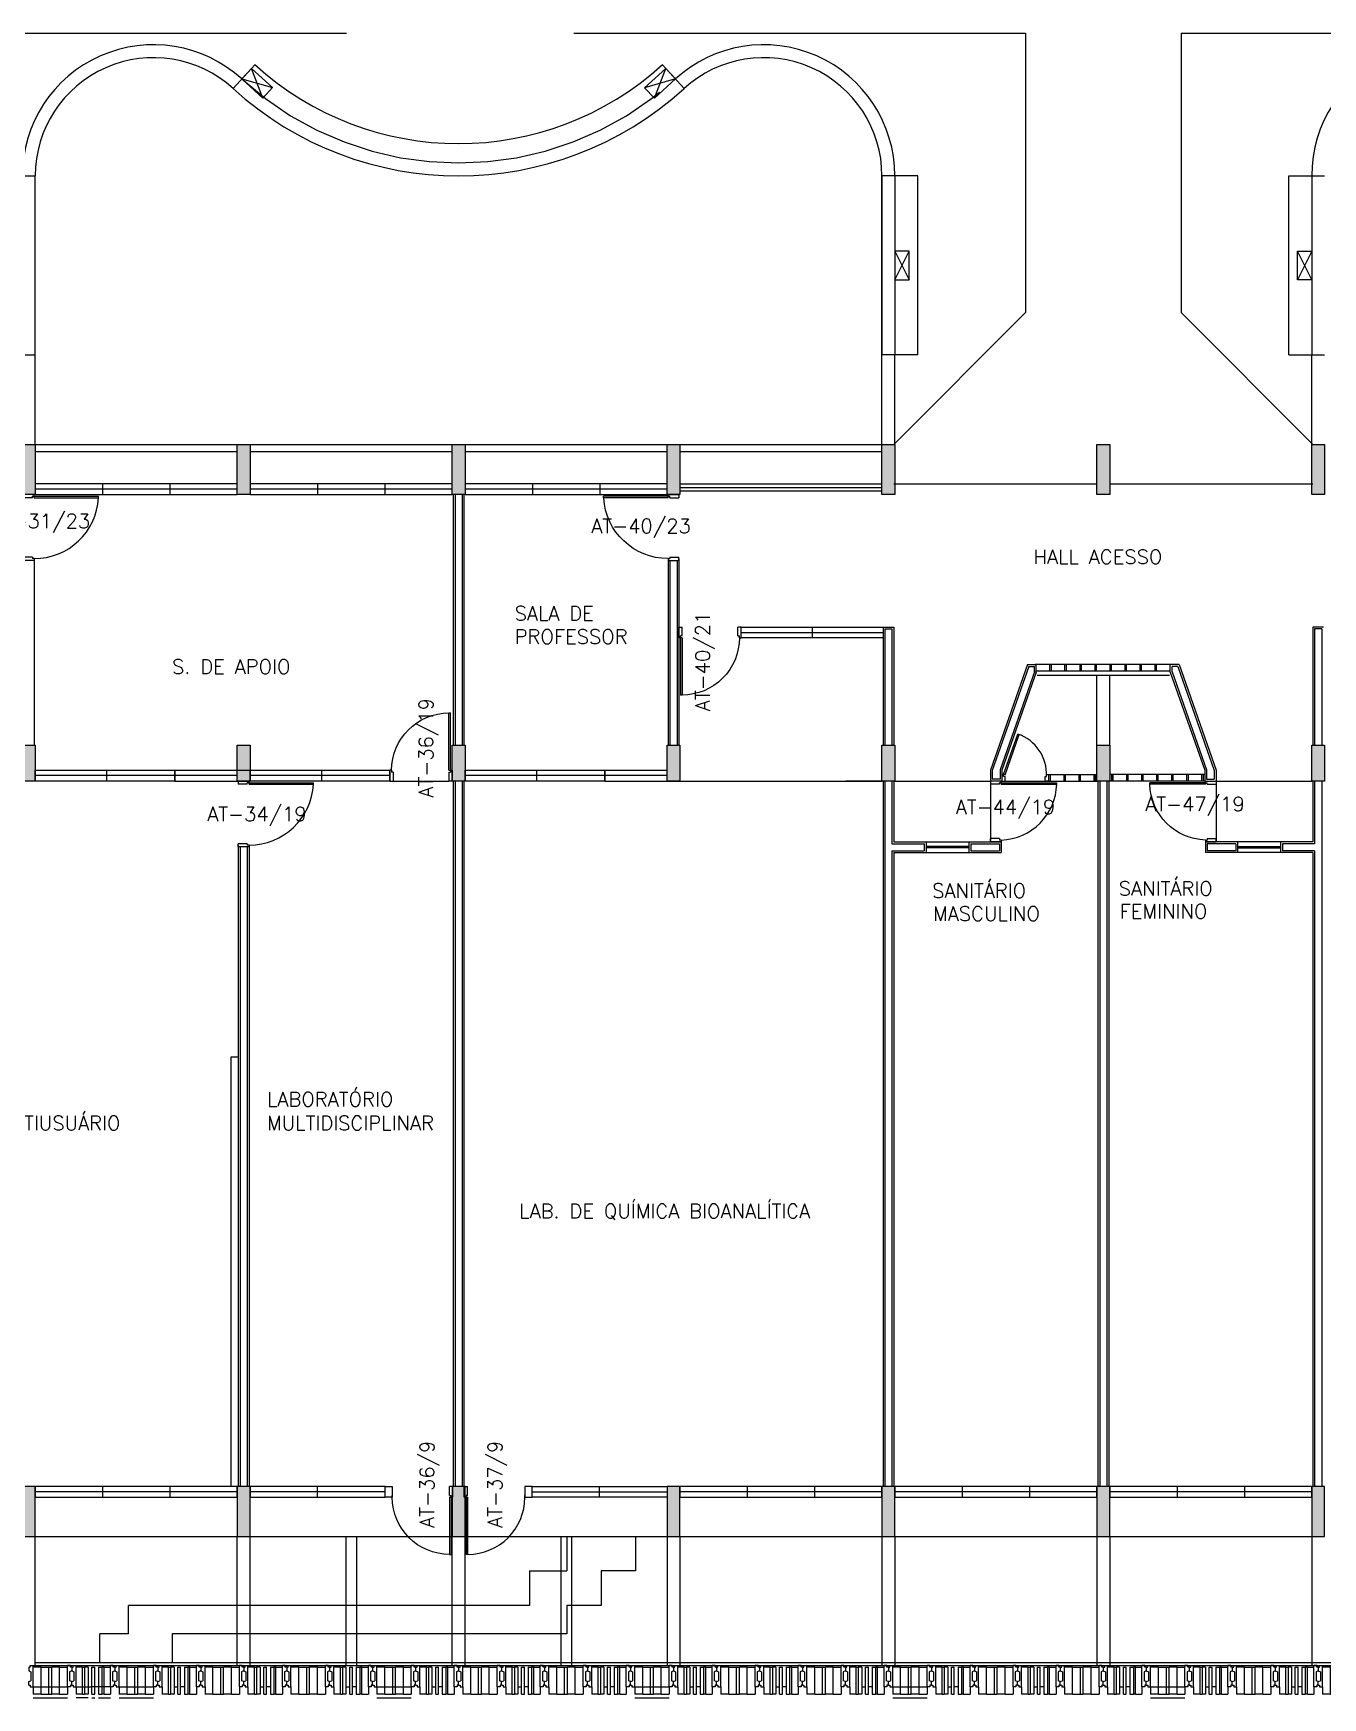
# Model space of a CAD drawing. Header units: millimetres. Extents: x 3605 to 3741, y 1123 to 1192.
# Drawn here: x 3650.46 to 3668.46, y 1132.45 to 1155.69 of the extents above; entities that cross this region are included whole.
import ezdxf

# ---------------------------------------------------------------- set-up
doc = ezdxf.new("R2010")
doc.units = ezdxf.units.MM
doc.linetypes.add('HIDDEN', pattern=[9.525, 6.35, -3.175])
for name, color, linetype in [('alv-vst', 1, 'Continuous'), ('ar-acesso', 2, 'Continuous'), ('ar-alv', 2, 'Continuous'), ('ar-armario', 1, 'Continuous'), ('ar-banco', 2, 'Continuous'), ('ar-brs', 2, 'Continuous'), ('ar-cal', 2, 'Continuous'), ('ar-castelo', 2, 'Continuous'), ('ar-corrimao', 2, 'Continuous'), ('ar-esq', 2, 'Continuous'), ('ar-estc', 1, 'Continuous'), ('ar-estc-b', 1, 'Continuous'), ('ar-piso', 1, 'Continuous'), ('ar-porta', 1, 'Continuous'), ('ar-proj', 1, 'HIDDEN'), ('ar-projarmario', 1, 'HIDDEN'), ('ar-reboco', 2, 'Continuous'), ('brs-proj', 1, 'HIDDEN'), ('brs1', 2, 'Continuous'), ('brs2', 1, 'Continuous'), ('brs3', 1, 'Continuous'), ('brs4', 1, 'Continuous'), ('brs5', 1, 'Continuous'), ('ENDEREÇO', 2, 'Continuous'), ('esq-01', 1, 'Continuous'), ('esq-02', 1, 'Continuous'), ('esq-03', 1, 'HIDDEN'), ('estc-01', 3, 'Continuous'), ('h-estc', 3, 'Continuous'), ('ptm', 2, 'Continuous'), ('ptm1', 1, 'Continuous'), ('TEXTO', 2, 'Continuous')]:
    doc.layers.add(name, color=color, linetype=linetype)
doc.styles.add('UNB-100', font='simplex.shx', dxfattribs={"height": 0.2})
doc.styles.add('UNB1-100', font='simplex.shx', dxfattribs={"height": 0.2})

# ---------------------------------------------------------------- blocks, each defined once
blk = doc.blocks.new('plr01-01p')
at = {"layer": 'h-estc'}
blk.add_hatch(color=3, dxfattribs=at).paths.add_polyline_path([(0.09, 0.075), (-0.09, 0.075), (-0.09, -0.625), (0.09, -0.625)])
at = {"layer": 'estc-01', "color": 3}
blk.add_lwpolyline([(-0.09, 0.075), (-0.09, -0.625), (0.09, -0.625), (0.09, 0.075)], close=True, dxfattribs=at)
blk = doc.blocks.new('esq02-01p')
at = {"layer": 'esq-01'}
for p, q in [((2.91, 0), (0.09, 0)), ((1.03, -0.075), (1.03, 0.075)), ((1.97, -0.075), (1.97, 0.075))]:
    blk.add_line(p, q, dxfattribs=at)
at = {"layer": 'esq-02'}
blk.add_lwpolyline([(2.91, -0.075), (0.09, -0.075), (0.09, 0.075), (2.91, 0.075)], close=True, dxfattribs=at)
blk = doc.blocks.new('plr02-01p')
at = {"layer": 'h-estc'}
blk.add_hatch(color=3, dxfattribs=at).paths.add_polyline_path([(0.09, 0.075), (-0.09, 0.075), (-0.09, -0.425), (0.09, -0.425)])
at = {"layer": 'estc-01', "color": 3}
blk.add_lwpolyline([(-0.09, 0.075), (-0.09, -0.425), (0.09, -0.425), (0.09, 0.075)], close=True, dxfattribs=at)
blk = doc.blocks.new('esq15-01p')
at = {"layer": 'esq-01'}
for p, q in [((2.91, 0), (0.09, 0)), ((1.03, -0.075), (1.03, 0.075)), ((1.97, -0.075), (1.97, 0.075))]:
    blk.add_line(p, q, dxfattribs=at)
at = {"layer": 'esq-02'}
blk.add_lwpolyline([(2.91, -0.075), (0.09, -0.075), (0.09, 0.075), (2.91, 0.075)], close=True, dxfattribs=at)
blk = doc.blocks.new('pm-80-01p')
at = {"layer": 'ptm'}
for p, q in [((0.105, 0.075), (0.105, 0.875)), ((0.125, 0.875), (0.105, 0.875)), ((0.125, 0.075), (0.125, 0.875)), ((0.105, 0.075), (0.08, 0.075)), ((0.08, 0.075), (0.08, -0.075)), ((0.125, 0.075), (0.105, 0.075)), ((0.105, 0.075), (0.105, 0.05)), ((0.125, 0.05), (0.105, 0.05)), ((0.125, 0.05), (0.125, -0.075)), ((0.905, 0.05), (0.905, -0.075)), ((0.905, 0.05), (0.925, 0.05)), ((0.925, 0.075), (0.95, 0.075)), ((0.925, 0.075), (0.925, 0.05)), ((0.95, 0.075), (0.95, -0.075)), ((0.08, -0.075), (0.125, -0.075)), ((0.95, -0.075), (0.905, -0.075))]:
    blk.add_line(p, q, dxfattribs=at)
at = {"layer": 'ptm', "color": 1}
blk.add_arc((0.125, 0.075), 0.8, 360, 90, dxfattribs=at)
blk = doc.blocks.new('esq16-01p')
at = {"layer": 'esq-01'}
for p, q in [((2.025, 0), (0.075, 0)), ((1.075, 0.075), (1.075, -0.075)), ((2.025, 0.075), (2.025, -0.075))]:
    blk.add_line(p, q, dxfattribs=at)
at = {"layer": 'esq-02'}
blk.add_lwpolyline([(2.025, 0.075), (0.075, 0.075), (0.075, -0.075), (2.025, -0.075)], close=True, dxfattribs=at)
at = {"rotation": 180}
blk.add_blockref('pm-80-01p', (2.975, 0), dxfattribs=at)
blk = doc.blocks.new('pm-90-01p')
at = {"layer": 'ptm'}
for p, q in [((0.105, 0.075), (0.105, 0.975)), ((0.125, 0.975), (0.105, 0.975)), ((0.125, 0.075), (0.125, 0.975)), ((0.105, 0.075), (0.08, 0.075)), ((0.08, 0.075), (0.08, -0.075)), ((0.125, 0.075), (0.105, 0.075)), ((0.125, 0.075), (0.105, 0.075)), ((0.105, 0.075), (0.105, 0.05)), ((0.125, 0.05), (0.105, 0.05)), ((0.125, 0.05), (0.125, -0.075)), ((0.955, 0.05), (0.955, -0.075)), ((0.955, 0.05), (0.975, 0.05)), ((0.975, 0.075), (1, 0.075)), ((0.975, 0.075), (0.975, 0.05)), ((1, 0.075), (1, -0.075)), ((0.08, -0.075), (0.125, -0.075)), ((1, -0.075), (0.955, -0.075))]:
    blk.add_line(p, q, dxfattribs=at)
at = {"layer": 'ptm', "color": 1}
blk.add_arc((0.073, 0.074), 0.902, 0.054, 86.687, dxfattribs=at)
blk = doc.blocks.new('esq04-01p')
at = {"layer": 'esq-01'}
blk.add_line((1.975, 0), (0.09, 0), dxfattribs=at)
at = {"layer": 'esq-02'}
blk.add_line((1.0325, 0.075), (1.0325, -0.075), dxfattribs=at)
for points in [[(1.975, -0.075), (0.09, -0.075), (0.09, 0.075), (1.975, 0.075), (1.975, -0.075)], [(2.075, 0.075), (1.975, 0.075), (1.975, -0.075), (2.075, -0.075)]]:
    blk.add_lwpolyline(points, close=True, dxfattribs=at)
at = {"layer": 'ptm'}
for p, q in [((2.875, 0.075), (2.875, 0.875)), ((2.875, 0.875), (2.895, 0.875)), ((2.895, 0.075), (2.895, 0.875)), ((2.075, 0.075), (2.05, 0.075)), ((2.075, 0.075), (2.075, 0.05)), ((2.875, 0.075), (2.895, 0.075)), ((2.875, 0.05), (2.875, -0.075)), ((2.875, 0.05), (2.895, 0.05)), ((2.895, 0.075), (2.92, 0.075)), ((2.895, 0.075), (2.895, 0.05)), ((2.92, 0.075), (2.92, -0.075)), ((2.92, -0.075), (2.875, -0.075))]:
    blk.add_line(p, q, dxfattribs=at)
at = {"layer": 'ptm', "color": 1}
blk.add_arc((2.875, 0.075), 0.8, 90, 180, dxfattribs=at)
blk = doc.blocks.new('brs01-01p-leste')
at = {"layer": 'brs1'}
for p, q in [((-3, 0.2), (-2.98, 0.2)), ((-3, 0.2), (-3, 0.15)), ((-3, 0.15), (-2.97, 0.137)), ((-3, 0), (-2.97, 0.013)), ((-2.98, 0.225), (-2.94, 0.225)), ((-2.98, 0.2), (-2.98, 0.225)), ((-2.97, 0.137), (-2.97, 0.013)), ((-2.94, -0.075), (-2.94, 0.225)), ((-2.42, 0.225), (-2.46, 0.225)), ((-2.46, -0.075), (-2.46, 0.225)), ((-2.4, 0.15), (-2.43, 0.137)), ((-2.43, 0.137), (-2.43, 0.013)), ((-2.4, 0), (-2.43, 0.013)), ((-2.42, 0.2), (-2.42, 0.225)), ((-2.4, 0.2), (-2.42, 0.2)), ((-2.4, 0.2), (-2.38, 0.2)), ((-2.4, 0.2), (-2.4, 0.15)), ((-2.4, 0.2), (-2.4, 0.15)), ((-2.4, 0.15), (-2.37, 0.137)), ((-2.4, 0), (-2.37, 0.013)), ((-2.38, 0.225), (-2.34, 0.225)), ((-2.38, 0.2), (-2.38, 0.225)), ((-2.37, 0.137), (-2.37, 0.013)), ((-2.34, -0.075), (-2.34, 0.225)), ((-1.82, 0.225), (-1.86, 0.225)), ((-1.86, -0.075), (-1.86, 0.225)), ((-1.8, 0.15), (-1.83, 0.137)), ((-1.83, 0.137), (-1.83, 0.013)), ((-1.8, 0), (-1.83, 0.013)), ((-1.82, 0.2), (-1.82, 0.225)), ((-1.8, 0.2), (-1.82, 0.2)), ((-1.8, 0.2), (-1.78, 0.2)), ((-1.8, 0.2), (-1.8, 0.15)), ((-1.8, 0.2), (-1.8, 0.15)), ((-1.8, 0.15), (-1.77, 0.137)), ((-1.8, 0), (-1.77, 0.013)), ((-1.78, 0.225), (-1.74, 0.225)), ((-1.78, 0.2), (-1.78, 0.225)), ((-1.77, 0.137), (-1.77, 0.013)), ((-1.74, -0.075), (-1.74, 0.225)), ((-1.22, 0.225), (-1.26, 0.225)), ((-1.26, -0.075), (-1.26, 0.225)), ((-1.2, 0.15), (-1.23, 0.137)), ((-1.23, 0.137), (-1.23, 0.013)), ((-1.2, 0), (-1.23, 0.013)), ((-1.22, 0.2), (-1.22, 0.225)), ((-1.2, 0.2), (-1.22, 0.2)), ((-1.2, 0.2), (-1.18, 0.2)), ((-1.2, 0.2), (-1.2, 0.15)), ((-1.2, 0.2), (-1.2, 0.15)), ((-1.2, 0.15), (-1.17, 0.137)), ((-1.2, 0), (-1.17, 0.013)), ((-1.18, 0.225), (-1.14, 0.225)), ((-1.18, 0.2), (-1.18, 0.225)), ((-1.17, 0.137), (-1.17, 0.013)), ((-1.14, -0.075), (-1.14, 0.225)), ((-0.62, 0.225), (-0.66, 0.225)), ((-0.66, -0.075), (-0.66, 0.225)), ((-0.6, 0.15), (-0.63, 0.137)), ((-0.63, 0.137), (-0.63, 0.013)), ((-0.6, 0), (-0.63, 0.013)), ((-0.62, 0.2), (-0.62, 0.225)), ((-0.6, 0.2), (-0.62, 0.2)), ((-0.6, 0.2), (-0.6, 0.15)), ((-0.6, 0.2), (-0.58, 0.2)), ((-0.6, 0.2), (-0.6, 0.15)), ((-0.6, 0.15), (-0.57, 0.137)), ((-0.6, 0), (-0.57, 0.013)), ((-0.58, 0.225), (-0.54, 0.225)), ((-0.58, 0.2), (-0.58, 0.225)), ((-0.57, 0.137), (-0.57, 0.013)), ((-0.54, -0.075), (-0.54, 0.225)), ((-0.02, 0.225), (-0.06, 0.225)), ((-0.06, -0.075), (-0.06, 0.225)), ((0, 0.15), (-0.03, 0.137)), ((-0.03, 0.137), (-0.03, 0.013)), ((0, 0), (-0.03, 0.013)), ((-0.02, 0.2), (-0.02, 0.225)), ((0, 0.2), (-0.02, 0.2)), ((0, 0.2), (0, 0.15)), ((-3, -0.05), (-3, 0)), ((-3, -0.05), (-2.98, -0.05)), ((-2.98, -0.05), (-2.98, -0.075)), ((-2.98, -0.075), (-2.94, -0.075)), ((-2.42, -0.075), (-2.46, -0.075)), ((-2.42, -0.05), (-2.42, -0.075)), ((-2.4, -0.05), (-2.42, -0.05)), ((-2.4, -0.05), (-2.4, 0)), ((-2.4, -0.05), (-2.4, 0)), ((-2.4, -0.05), (-2.38, -0.05)), ((-2.38, -0.05), (-2.38, -0.075)), ((-2.38, -0.075), (-2.34, -0.075)), ((-1.82, -0.075), (-1.86, -0.075)), ((-1.82, -0.05), (-1.82, -0.075)), ((-1.8, -0.05), (-1.82, -0.05)), ((-1.8, -0.05), (-1.8, 0)), ((-1.8, -0.05), (-1.8, 0)), ((-1.8, -0.05), (-1.78, -0.05)), ((-1.78, -0.05), (-1.78, -0.075)), ((-1.78, -0.075), (-1.74, -0.075)), ((-1.22, -0.075), (-1.26, -0.075)), ((-1.22, -0.05), (-1.22, -0.075)), ((-1.2, -0.05), (-1.22, -0.05)), ((-1.2, -0.05), (-1.2, 0)), ((-1.2, -0.05), (-1.2, 0)), ((-1.2, -0.05), (-1.18, -0.05)), ((-1.18, -0.05), (-1.18, -0.075)), ((-1.18, -0.075), (-1.14, -0.075)), ((-0.62, -0.075), (-0.66, -0.075)), ((-0.62, -0.05), (-0.62, -0.075)), ((-0.6, -0.05), (-0.62, -0.05)), ((-0.6, -0.05), (-0.6, 0)), ((-0.6, -0.05), (-0.6, 0)), ((-0.6, -0.05), (-0.58, -0.05)), ((-0.58, -0.05), (-0.58, -0.075)), ((-0.58, -0.075), (-0.54, -0.075)), ((-0.02, -0.075), (-0.06, -0.075)), ((-0.02, -0.05), (-0.02, -0.075)), ((0, -0.05), (-0.02, -0.05)), ((0, -0.05), (0, 0))]:
    blk.add_line(p, q, dxfattribs=at)
at = {"layer": 'brs2'}
for p, q in [((-2.94, 0.225), (-2.46, 0.225)), ((-2.34, 0.225), (-1.86, 0.225)), ((-2.229, 0.2), (-2.12, 0.2)), ((-1.971, 0.2), (-2.08, 0.2)), ((-1.74, 0.225), (-1.26, 0.225)), ((-1.14, 0.225), (-0.66, 0.225)), ((-1.029, 0.2), (-0.92, 0.2)), ((-0.771, 0.2), (-0.88, 0.2)), ((-0.54, 0.225), (-0.06, 0.225)), ((-2.772, -0.075), (-2.72, -0.075)), ((-2.628, -0.075), (-2.68, -0.075)), ((-2.229, -0.175), (-2.12, -0.175)), ((-1.971, -0.175), (-2.08, -0.175)), ((-1.572, -0.075), (-1.52, -0.075)), ((-1.428, -0.075), (-1.48, -0.075)), ((-1.029, -0.175), (-0.92, -0.175)), ((-0.771, -0.175), (-0.88, -0.175)), ((-0.372, -0.075), (-0.32, -0.075)), ((-0.228, -0.075), (-0.28, -0.075))]:
    blk.add_line(p, q, dxfattribs=at)
at = {"layer": 'brs3'}
for p, q in [((-2.82, 0.2), (-2.82, -0.175)), ((-2.772, 0.2), (-2.82, 0.2)), ((-2.772, 0.2), (-2.772, -0.175)), ((-2.628, 0.2), (-2.628, -0.175)), ((-2.628, 0.2), (-2.58, 0.2)), ((-2.58, 0.2), (-2.58, -0.175)), ((-2.12, -0.175), (-2.12, 0.2)), ((-2.12, 0.2), (-2.08, 0.2)), ((-2.08, -0.175), (-2.08, 0.2)), ((-1.62, 0.2), (-1.62, -0.175)), ((-1.572, 0.2), (-1.62, 0.2)), ((-1.572, 0.2), (-1.572, -0.175)), ((-1.428, 0.2), (-1.428, -0.175)), ((-1.428, 0.2), (-1.38, 0.2)), ((-1.38, 0.2), (-1.38, -0.175)), ((-0.92, -0.175), (-0.92, 0.2)), ((-0.92, 0.2), (-0.88, 0.2)), ((-0.88, -0.175), (-0.88, 0.2)), ((-0.42, 0.2), (-0.42, -0.175)), ((-0.372, 0.2), (-0.42, 0.2)), ((-0.372, 0.2), (-0.372, -0.175)), ((-0.228, 0.2), (-0.228, -0.175)), ((-0.228, 0.2), (-0.18, 0.2)), ((-0.18, 0.2), (-0.18, -0.175)), ((-2.772, -0.175), (-2.82, -0.175)), ((-2.628, -0.175), (-2.58, -0.175)), ((-2.12, -0.175), (-2.08, -0.175)), ((-1.572, -0.175), (-1.62, -0.175)), ((-1.428, -0.175), (-1.38, -0.175)), ((-0.92, -0.175), (-0.88, -0.175)), ((-0.372, -0.175), (-0.42, -0.175)), ((-0.228, -0.175), (-0.18, -0.175))]:
    blk.add_line(p, q, dxfattribs=at)
at = {"layer": 'brs4'}
for p, q in [((-2.85, 0.2), (-2.94, 0.2)), ((-2.85, -0.175), (-2.85, 0.2)), ((-2.85, 0.2), (-2.82, 0.2)), ((-2.72, -0.175), (-2.72, 0.2)), ((-2.72, 0.2), (-2.68, 0.2)), ((-2.68, -0.175), (-2.68, 0.2)), ((-2.55, 0.2), (-2.58, 0.2)), ((-2.55, 0.2), (-2.46, 0.2)), ((-2.55, -0.175), (-2.55, 0.2)), ((-2.229, 0.2), (-2.34, 0.2)), ((-2.229, -0.175), (-2.229, 0.2)), ((-1.971, 0.2), (-1.86, 0.2)), ((-1.971, -0.175), (-1.971, 0.2)), ((-1.65, 0.2), (-1.74, 0.2)), ((-1.65, -0.175), (-1.65, 0.2)), ((-1.65, 0.2), (-1.62, 0.2)), ((-1.52, -0.175), (-1.52, 0.2)), ((-1.52, 0.2), (-1.48, 0.2)), ((-1.48, -0.175), (-1.48, 0.2)), ((-1.35, 0.2), (-1.38, 0.2)), ((-1.35, 0.2), (-1.26, 0.2)), ((-1.35, -0.175), (-1.35, 0.2)), ((-1.029, 0.2), (-1.14, 0.2)), ((-1.029, -0.175), (-1.029, 0.2)), ((-0.771, 0.2), (-0.66, 0.2)), ((-0.771, -0.175), (-0.771, 0.2)), ((-0.45, 0.2), (-0.54, 0.2)), ((-0.45, -0.175), (-0.45, 0.2)), ((-0.45, 0.2), (-0.42, 0.2)), ((-0.32, -0.175), (-0.32, 0.2)), ((-0.32, 0.2), (-0.28, 0.2)), ((-0.28, -0.175), (-0.28, 0.2)), ((-0.15, 0.2), (-0.18, 0.2)), ((-0.15, 0.2), (-0.06, 0.2)), ((-0.15, -0.175), (-0.15, 0.2)), ((-2.94, -0.075), (-2.94, -0.175)), ((-2.85, -0.175), (-2.94, -0.175)), ((-2.85, -0.175), (-2.82, -0.175)), ((-2.72, -0.175), (-2.68, -0.175)), ((-2.55, -0.175), (-2.58, -0.175)), ((-2.55, -0.175), (-2.46, -0.175)), ((-2.46, -0.075), (-2.46, -0.175)), ((-2.34, -0.075), (-2.34, -0.175)), ((-2.229, -0.175), (-2.34, -0.175)), ((-1.971, -0.175), (-1.86, -0.175)), ((-1.86, -0.075), (-1.86, -0.175)), ((-1.74, -0.075), (-1.74, -0.175)), ((-1.65, -0.175), (-1.74, -0.175)), ((-1.65, -0.175), (-1.62, -0.175)), ((-1.52, -0.175), (-1.48, -0.175)), ((-1.35, -0.175), (-1.38, -0.175)), ((-1.35, -0.175), (-1.26, -0.175)), ((-1.26, -0.075), (-1.26, -0.175)), ((-1.14, -0.075), (-1.14, -0.175)), ((-1.029, -0.175), (-1.14, -0.175)), ((-0.771, -0.175), (-0.66, -0.175)), ((-0.66, -0.075), (-0.66, -0.175)), ((-0.54, -0.075), (-0.54, -0.175)), ((-0.45, -0.175), (-0.54, -0.175)), ((-0.45, -0.175), (-0.42, -0.175)), ((-0.32, -0.175), (-0.28, -0.175)), ((-0.15, -0.175), (-0.18, -0.175)), ((-0.15, -0.175), (-0.06, -0.175)), ((-0.06, -0.075), (-0.06, -0.175))]:
    blk.add_line(p, q, dxfattribs=at)
blk = doc.blocks.new('BRS01-03C')
at = {"layer": 'brs-proj'}
blk.add_line((0.54, 0.075), (0.06, 0.075), dxfattribs=at)
at = {"layer": 'brs1'}
for p, q in [((0, 0.05), (0.02, 0.05)), ((0, 0.05), (0, 0)), ((0, 0), (0.03, -0.013)), ((0.02, 0.075), (0.06, 0.075)), ((0.02, 0.05), (0.02, 0.075)), ((0.06, 0.075), (0.06, -0.225)), ((0.54, 0.075), (0.54, -0.225)), ((0.58, 0.075), (0.54, 0.075)), ((0.6, 0), (0.57, -0.013)), ((0.58, 0.05), (0.58, 0.075)), ((0.6, 0.05), (0.58, 0.05)), ((0.6, 0.05), (0.6, 0)), ((0, -0.15), (0.03, -0.137)), ((0, -0.2), (0, -0.15)), ((0, -0.2), (0.02, -0.2)), ((0.02, -0.2), (0.02, -0.225)), ((0.02, -0.225), (0.06, -0.225)), ((0.03, -0.137), (0.03, -0.013)), ((0.58, -0.225), (0.54, -0.225)), ((0.57, -0.137), (0.57, -0.013)), ((0.6, -0.15), (0.57, -0.137)), ((0.58, -0.2), (0.58, -0.225)), ((0.6, -0.2), (0.58, -0.2)), ((0.6, -0.2), (0.6, -0.15))]:
    blk.add_line(p, q, dxfattribs=at)
at = {"layer": 'brs2'}
blk.add_line((0.54, -0.225), (0.06, -0.225), dxfattribs=at)
at = {"layer": 'brs3'}
for p, q in [((0.28, 0.175), (0.28, -0.2)), ((0.32, 0.175), (0.28, 0.175)), ((0.32, 0.175), (0.32, -0.2)), ((0.32, -0.2), (0.28, -0.2))]:
    blk.add_line(p, q, dxfattribs=at)
at = {"layer": 'brs4'}
for p, q in [((0.06, 0.075), (0.06, 0.175)), ((0.171, 0.175), (0.06, 0.175)), ((0.171, 0.175), (0.171, -0.2)), ((0.429, 0.175), (0.54, 0.175)), ((0.429, 0.175), (0.429, -0.2)), ((0.54, 0.075), (0.54, 0.175)), ((0.171, -0.2), (0.06, -0.2)), ((0.429, -0.2), (0.54, -0.2))]:
    blk.add_line(p, q, dxfattribs=at)
at = {"layer": 'brs4', "color": 1}
for p, q in [((0.171, 0.175), (0.28, 0.175)), ((0.429, 0.175), (0.32, 0.175)), ((0.171, -0.2), (0.28, -0.2)), ((0.429, -0.2), (0.32, -0.2))]:
    blk.add_line(p, q, dxfattribs=at)
at = {"layer": 'brs5'}
blk.add_line((0.54, 0.225), (0.06, 0.225), dxfattribs=at)
blk = doc.blocks.new('BRS01-02C')
at = {"layer": 'brs-proj'}
for p, q in [((0.06, 0.075), (0.228, 0.075)), ((0.28, 0.075), (0.32, 0.075)), ((0.54, 0.075), (0.372, 0.075))]:
    blk.add_line(p, q, dxfattribs=at)
at = {"layer": 'brs1'}
for p, q in [((0, 0.05), (0.02, 0.05)), ((0, 0.05), (0, 0)), ((0, 0), (0.03, -0.013)), ((0.02, 0.075), (0.06, 0.075)), ((0.02, 0.05), (0.02, 0.075)), ((0.06, 0.075), (0.06, -0.225)), ((0.54, 0.075), (0.54, -0.225)), ((0.58, 0.075), (0.54, 0.075)), ((0.6, 0), (0.57, -0.013)), ((0.58, 0.05), (0.58, 0.075)), ((0.6, 0.05), (0.58, 0.05)), ((0.6, 0.05), (0.6, 0)), ((0, -0.15), (0.03, -0.137)), ((0, -0.2), (0, -0.15)), ((0, -0.2), (0.02, -0.2)), ((0.02, -0.2), (0.02, -0.225)), ((0.02, -0.225), (0.06, -0.225)), ((0.03, -0.137), (0.03, -0.013)), ((0.58, -0.225), (0.54, -0.225)), ((0.57, -0.137), (0.57, -0.013)), ((0.6, -0.15), (0.57, -0.137)), ((0.58, -0.2), (0.58, -0.225)), ((0.6, -0.2), (0.58, -0.2)), ((0.6, -0.2), (0.6, -0.15))]:
    blk.add_line(p, q, dxfattribs=at)
at = {"layer": 'brs2'}
for p, q in [((0.228, 0.075), (0.28, 0.075)), ((0.372, 0.075), (0.32, 0.075)), ((0.54, -0.225), (0.06, -0.225))]:
    blk.add_line(p, q, dxfattribs=at)
at = {"layer": 'brs3'}
for p, q in [((0.18, -0.2), (0.18, 0.175)), ((0.228, 0.175), (0.18, 0.175)), ((0.228, -0.2), (0.228, 0.175)), ((0.372, -0.2), (0.372, 0.175)), ((0.372, 0.175), (0.42, 0.175)), ((0.42, -0.2), (0.42, 0.175)), ((0.228, -0.2), (0.18, -0.2)), ((0.372, -0.2), (0.42, -0.2))]:
    blk.add_line(p, q, dxfattribs=at)
at = {"layer": 'brs4'}
for p, q in [((0.06, 0.075), (0.06, 0.175)), ((0.15, 0.175), (0.06, 0.175)), ((0.15, 0.175), (0.15, -0.2)), ((0.28, 0.175), (0.28, -0.2)), ((0.32, 0.175), (0.28, 0.175)), ((0.32, 0.175), (0.32, -0.2)), ((0.45, 0.175), (0.54, 0.175)), ((0.45, 0.175), (0.45, -0.2)), ((0.54, 0.075), (0.54, 0.175)), ((0.15, -0.2), (0.06, -0.2)), ((0.32, -0.2), (0.28, -0.2)), ((0.45, -0.2), (0.54, -0.2))]:
    blk.add_line(p, q, dxfattribs=at)
at = {"layer": 'brs4', "color": 3}
for p, q in [((0.15, 0.175), (0.18, 0.175)), ((0.45, 0.175), (0.42, 0.175)), ((0.15, -0.2), (0.18, -0.2)), ((0.45, -0.2), (0.42, -0.2))]:
    blk.add_line(p, q, dxfattribs=at)
at = {"layer": 'brs5'}
for p, q in [((0.228, 0.225), (0.06, 0.225)), ((0.32, 0.225), (0.28, 0.225)), ((0.372, 0.225), (0.54, 0.225))]:
    blk.add_line(p, q, dxfattribs=at)
blk = doc.blocks.new('pm-80-02p')
at = {"layer": 'ptm'}
for p, q in [((0.105, 0.075), (0.104, 0.85)), ((0.124, 0.85), (0.104, 0.85)), ((0.125, 0.075), (0.124, 0.85)), ((0.105, 0.075), (0.08, 0.075)), ((0.08, 0.075), (0.08, -0.075)), ((0.125, 0.075), (0.105, 0.075)), ((0.105, 0.075), (0.105, 0.05)), ((0.125, 0.05), (0.105, 0.05)), ((0.125, 0.05), (0.125, -0.075)), ((0.885, 0.05), (0.885, -0.075)), ((0.885, 0.05), (0.905, 0.05)), ((0.905, 0.075), (0.93, 0.075)), ((0.905, 0.075), (0.905, 0.05)), ((0.93, 0.075), (0.93, -0.075)), ((0.08, -0.075), (0.125, -0.075)), ((0.93, -0.075), (0.885, -0.075))]:
    blk.add_line(p, q, dxfattribs=at)
at = {"layer": 'ptm1', "color": 1}
blk.add_arc((0.105, 0.05), 0.8, 1.7908, 88.6113, dxfattribs=at)
blk = doc.blocks.new('esq17d-01p')
at = {"layer": 'esq-01'}
for p, q in [((1.18, 0.075), (1.18, -0.075)), ((2.17, 0), (0.19, 0))]:
    blk.add_line(p, q, dxfattribs=at)
at = {"layer": 'esq-02'}
blk.add_lwpolyline([(2.17, 0.075), (0.19, 0.075), (0.19, -0.075), (2.17, -0.075), (2.17, 0.075)], close=True, dxfattribs=at)
at = {"layer": 'ptm', "rotation": 180}
blk.add_blockref('pm-80-01p', (3.12, 0), dxfattribs=at)
blk = doc.blocks.new('grelha proj')
at = {"layer": 'ar-proj', "color": 1}
for p, q in [((0.4, 0.2), (0, 0)), ((0, 0.2), (0.4, 0))]:
    blk.add_line(p, q, dxfattribs=at)
blk.add_lwpolyline([(0, 0.2), (0.4, 0.2), (0.4, 0), (0, 0)], close=True, dxfattribs=at)

msp = doc.modelspace()

# ---------------------------------------------------------------- linework, layer by layer
msp.add_line((3664.464, 1146.786), (3664.464, 1146.876))
at = {"layer": 'alv-vst'}
msp.add_line((3666.324, 1146.726), (3664.474, 1146.726), dxfattribs=at)
at = {"layer": 'ar-acesso'}
for p, q in [((3650.489, 1132.901), (3650.489, 1134.701)), ((3650.489, 1132.901), (3650.489, 1134.701)), ((3650.489, 1132.941), (3680.309, 1132.941))]:
    msp.add_line(p, q, dxfattribs=at)
at = {"layer": 'ar-acesso', "color": 3}
for p, q in [((3657.909, 1134.701), (3657.909, 1134.221)), ((3658.869, 1134.701), (3658.869, 1134.221)), ((3657.389, 1134.221), (3657.389, 1133.741)), ((3657.389, 1134.221), (3657.909, 1134.221)), ((3658.389, 1134.221), (3658.389, 1133.741)), ((3658.869, 1134.221), (3658.389, 1134.221)), ((3657.389, 1133.741), (3651.789, 1133.741)), ((3651.789, 1133.341), (3651.789, 1133.741)), ((3657.909, 1133.741), (3657.909, 1133.341)), ((3658.389, 1133.741), (3657.909, 1133.741)), ((3651.389, 1132.941), (3651.389, 1133.341)), ((3651.789, 1133.341), (3651.389, 1133.341)), ((3657.909, 1133.341), (3652.399, 1133.341)), ((3652.399, 1133.341), (3652.399, 1132.941))]:
    msp.add_line(p, q, dxfattribs=at)
at = {"layer": 'ar-alv'}
for p, q in [((3656.349, 1149.251), (3656.349, 1145.751)), ((3656.449, 1149.251), (3656.449, 1145.751)), ((3659.349, 1148.331), (3659.349, 1145.751)), ((3659.449, 1148.331), (3659.449, 1145.751)), ((3662.349, 1147.376), (3662.349, 1145.751)), ((3662.349, 1147.376), (3662.449, 1147.376)), ((3662.449, 1147.376), (3662.449, 1145.751)), ((3668.349, 1147.376), (3668.349, 1145.751)), ((3668.449, 1147.376), (3668.349, 1147.376)), ((3668.449, 1147.376), (3668.449, 1145.751)), ((3664.36, 1146.851), (3663.849, 1145.397)), ((3664.439, 1146.776), (3663.958, 1145.405)), ((3664.36, 1146.851), (3664.439, 1146.851)), ((3664.439, 1146.776), (3664.439, 1146.851)), ((3666.349, 1146.876), (3664.449, 1146.876)), ((3666.334, 1146.786), (3664.464, 1146.786)), ((3666.439, 1146.851), (3666.359, 1146.851)), ((3666.359, 1146.776), (3666.359, 1146.851)), ((3666.359, 1146.776), (3666.84, 1145.405)), ((3666.439, 1146.851), (3666.949, 1145.397)), ((3663.824, 1145.401), (3663.824, 1145.251)), ((3663.849, 1145.397), (3663.849, 1145.276)), ((3663.849, 1145.376), (3663.849, 1145.276)), ((3663.958, 1145.276), (3663.849, 1145.276)), ((3663.958, 1145.276), (3663.849, 1145.276)), ((3663.958, 1145.405), (3663.958, 1145.276)), ((3664.633, 1145.341), (3665.309, 1145.341)), ((3666.815, 1145.341), (3665.489, 1145.341)), ((3666.84, 1145.405), (3666.84, 1145.276)), ((3666.84, 1145.276), (3666.949, 1145.276)), ((3666.949, 1145.397), (3666.949, 1145.276)), ((3666.949, 1145.376), (3666.949, 1145.276)), ((3656.349, 1145.251), (3656.349, 1135.401)), ((3656.449, 1145.251), (3656.449, 1135.401)), ((3662.349, 1145.251), (3662.349, 1135.401)), ((3662.449, 1145.251), (3662.449, 1144.376)), ((3664.633, 1145.251), (3665.309, 1145.251)), ((3665.349, 1145.251), (3665.349, 1135.401)), ((3665.449, 1145.251), (3665.449, 1135.401)), ((3666.815, 1145.251), (3665.489, 1145.251)), ((3666.815, 1145.251), (3666.974, 1145.251)), ((3668.349, 1145.251), (3668.349, 1144.376)), ((3668.449, 1145.251), (3668.449, 1135.401)), ((3662.449, 1144.376), (3662.899, 1144.376)), ((3662.899, 1144.376), (3662.899, 1144.276)), ((3663.549, 1144.376), (3663.549, 1144.276)), ((3663.549, 1144.376), (3663.949, 1144.376)), ((3663.949, 1144.376), (3663.949, 1144.276)), ((3666.849, 1144.376), (3666.849, 1144.276)), ((3667.249, 1144.376), (3666.849, 1144.376)), ((3667.249, 1144.376), (3667.249, 1144.276)), ((3668.349, 1144.376), (3667.899, 1144.376)), ((3667.899, 1144.376), (3667.899, 1144.276)), ((3653.349, 1144.331), (3653.349, 1135.401)), ((3653.449, 1144.331), (3653.449, 1135.401)), ((3662.449, 1144.276), (3662.899, 1144.276)), ((3662.449, 1144.276), (3662.449, 1135.401)), ((3663.549, 1144.276), (3663.949, 1144.276)), ((3667.249, 1144.276), (3666.849, 1144.276)), ((3668.349, 1144.276), (3667.899, 1144.276)), ((3668.349, 1144.276), (3668.349, 1143.341)), ((3668.349, 1143.341), (3668.349, 1135.401)), ((3665.474, 1135.401), (3665.324, 1135.401))]:
    msp.add_line(p, q, dxfattribs=at)
at = {"layer": 'ar-armario'}
msp.add_line((3662.309, 1145.251), (3661.804, 1145.251), dxfattribs=at)
at = {"layer": 'ar-banco'}
for p, q in [((3653.251, 1154.921), (3653.554, 1155.253)), ((3659.548, 1154.921), (3659.245, 1155.253)), ((3649.989, 1153.701), (3650.489, 1153.701)), ((3650.489, 1151.201), (3650.489, 1153.701)), ((3662.309, 1151.201), (3662.309, 1153.701)), ((3662.809, 1153.701), (3662.309, 1153.701)), ((3662.809, 1153.701), (3662.309, 1153.701)), ((3662.809, 1151.201), (3662.809, 1153.701)), ((3667.989, 1151.201), (3667.989, 1153.701)), ((3667.989, 1153.701), (3668.489, 1153.701)), ((3649.989, 1151.201), (3650.489, 1151.201)), ((3662.809, 1151.201), (3662.309, 1151.201)), ((3667.989, 1151.201), (3668.489, 1151.201))]:
    msp.add_line(p, q, dxfattribs=at)
for radius in [4.223, 4.673]:
    msp.add_arc((3656.399, 1158.374), radius, 227.6466, 312.3534, dxfattribs=at)
at = {"layer": 'ar-cal'}
for p, q in [((3662.489, 1153.701), (3662.489, 1153.701)), ((3662.489, 1153.701), (3662.489, 1153.701)), ((3668.309, 1153.701), (3668.309, 1153.701)), ((3650.489, 1149.951), (3650.489, 1151.201)), ((3662.309, 1149.951), (3662.309, 1151.201)), ((3662.489, 1149.951), (3662.489, 1151.201)), ((3668.309, 1149.951), (3668.309, 1151.201))]:
    msp.add_line(p, q, dxfattribs=at)
for centre, radius, start, end in [((3652.139, 1153.701), 1.83, 47.6466, 180), ((3660.659, 1153.701), 1.83, 0, 132.3534), ((3670.139, 1153.701), 1.83, 47.6466, 180), ((3652.139, 1153.701), 1.65, 47.6466, 180), ((3660.659, 1153.701), 1.65, 0, 132.3534)]:
    msp.add_arc(centre, radius, start, end, dxfattribs=at)
at = {"layer": 'ar-castelo'}
msp.add_lwpolyline([(3653.324, 1135.401), (3653.224, 1135.401), (3653.224, 1141.401), (3653.324, 1141.401)], close=True, dxfattribs=at)
at = {"layer": 'ar-corrimao'}
for p, q in [((3659.489, 1149.351), (3662.309, 1149.351)), ((3659.489, 1149.301), (3662.309, 1149.301))]:
    msp.add_line(p, q, dxfattribs=at)
at = {"layer": 'ar-estc-b'}
for p, q in [((3665.309, 1145.751), (3665.309, 1146.726)), ((3665.489, 1145.751), (3665.489, 1146.726))]:
    msp.add_line(p, q, dxfattribs=at)
at = {"layer": 'ar-piso'}
for p, q in [((3650.489, 1149.951), (3653.309, 1149.951)), ((3653.489, 1149.951), (3656.309, 1149.951)), ((3656.489, 1149.951), (3659.309, 1149.951)), ((3659.489, 1149.951), (3662.309, 1149.951)), ((3650.489, 1149.851), (3653.309, 1149.851)), ((3653.489, 1149.851), (3656.309, 1149.851)), ((3656.489, 1149.851), (3659.309, 1149.851)), ((3659.489, 1149.851), (3662.309, 1149.851)), ((3659.489, 1149.401), (3662.309, 1149.401)), ((3663.824, 1145.251), (3663.824, 1144.421)), ((3666.974, 1145.251), (3666.974, 1144.401)), ((3650.489, 1134.701), (3653.324, 1134.701)), ((3653.399, 1134.701), (3656.324, 1134.701)), ((3656.399, 1134.701), (3659.309, 1134.701)), ((3659.489, 1134.701), (3662.324, 1134.701)), ((3659.489, 1134.701), (3662.324, 1134.701)), ((3662.399, 1134.701), (3665.324, 1134.701)), ((3665.399, 1134.701), (3668.324, 1134.701)), ((3650.489, 1132.901), (3681.674, 1132.901))]:
    msp.add_line(p, q, dxfattribs=at)
at = {"layer": 'ar-proj'}
for p, q in [((3648.484, 1155.691), (3664.314, 1155.691)), ((3664.314, 1155.691), (3664.314, 1151.791)), ((3666.484, 1155.691), (3666.484, 1151.791)), ((3666.484, 1155.691), (3682.314, 1155.691)), ((3662.489, 1153.701), (3662.489, 1151.201)), ((3668.309, 1153.701), (3668.309, 1151.201)), ((3662.474, 1149.951), (3664.314, 1151.791)), ((3668.324, 1149.951), (3666.484, 1151.791)), ((3662.474, 1149.401), (3665.309, 1149.401)), ((3665.489, 1149.401), (3668.324, 1149.401)), ((3655.484, 1145.251), (3656.264, 1145.251)), ((3659.489, 1145.251), (3662.309, 1145.251)), ((3662.489, 1145.251), (3663.824, 1145.251)), ((3666.974, 1145.251), (3668.309, 1145.251)), ((3653.309, 1132.901), (3653.309, 1134.701)), ((3653.309, 1132.901), (3653.309, 1134.701)), ((3653.309, 1132.901), (3653.309, 1134.701)), ((3653.489, 1132.901), (3653.489, 1134.701)), ((3653.489, 1132.901), (3653.489, 1134.701)), ((3653.489, 1132.901), (3653.489, 1134.701)), ((3654.824, 1134.701), (3654.824, 1132.901)), ((3654.974, 1134.701), (3654.974, 1132.901)), ((3656.309, 1132.901), (3656.309, 1134.701)), ((3656.309, 1132.901), (3656.309, 1134.701)), ((3656.309, 1132.901), (3656.309, 1134.701)), ((3656.489, 1132.901), (3656.489, 1134.701)), ((3656.489, 1132.901), (3656.489, 1134.701)), ((3656.489, 1132.901), (3656.489, 1134.701)), ((3657.824, 1134.701), (3657.824, 1132.901)), ((3657.974, 1134.701), (3657.974, 1132.901)), ((3659.309, 1134.701), (3659.309, 1132.901)), ((3659.309, 1134.701), (3659.309, 1132.901)), ((3659.309, 1134.701), (3659.309, 1132.901)), ((3659.309, 1134.701), (3659.309, 1132.901)), ((3659.309, 1134.701), (3659.309, 1132.901)), ((3659.309, 1134.701), (3659.309, 1132.901)), ((3659.489, 1134.701), (3659.489, 1132.901)), ((3662.309, 1134.701), (3662.309, 1132.901)), ((3662.309, 1134.701), (3662.309, 1132.901)), ((3662.309, 1134.701), (3662.309, 1132.901)), ((3662.309, 1134.701), (3662.309, 1132.901)), ((3662.309, 1134.701), (3662.309, 1132.901)), ((3662.309, 1134.701), (3662.309, 1132.901)), ((3662.489, 1134.701), (3662.489, 1132.901)), ((3665.309, 1134.701), (3665.309, 1132.901)), ((3665.309, 1134.701), (3665.309, 1132.901)), ((3665.309, 1134.701), (3665.309, 1132.901)), ((3665.309, 1134.701), (3665.309, 1132.901)), ((3665.309, 1134.701), (3665.309, 1132.901)), ((3665.309, 1134.701), (3665.309, 1132.901)), ((3665.489, 1134.701), (3665.489, 1132.901)), ((3668.309, 1134.701), (3668.309, 1132.901)), ((3668.309, 1134.701), (3668.309, 1132.901)), ((3668.309, 1134.701), (3668.309, 1132.901)), ((3668.309, 1134.701), (3668.309, 1132.901)), ((3668.309, 1134.701), (3668.309, 1132.901)), ((3668.309, 1134.701), (3668.309, 1132.901))]:
    msp.add_line(p, q, dxfattribs=at)
at = {"layer": 'ar-proj', "ltscale": 0.65}
msp.add_line((3664.033, 1145.251), (3664.633, 1145.251), dxfattribs=at)
at = {"layer": 'ar-proj'}
msp.add_arc((3656.399, 1158.374), 4.493, 227.6466, 312.3534, dxfattribs=at)
at = {"layer": 'ar-projarmario'}
for p, q in [((3662.309, 1153.701), (3662.309, 1151.201)), ((3653.309, 1132.901), (3653.309, 1134.701)), ((3653.489, 1132.901), (3653.489, 1134.701)), ((3656.309, 1132.901), (3656.309, 1134.701)), ((3656.489, 1132.901), (3656.489, 1134.701))]:
    msp.add_line(p, q, dxfattribs=at)
at = {"layer": 'ar-reboco'}
for p, q in [((3656.324, 1149.251), (3656.324, 1145.751)), ((3656.474, 1149.251), (3656.474, 1145.751)), ((3650.474, 1148.351), (3650.474, 1145.751)), ((3659.324, 1148.351), (3659.324, 1145.751)), ((3659.474, 1148.351), (3659.474, 1145.751)), ((3662.324, 1147.401), (3662.324, 1145.751)), ((3662.324, 1147.401), (3662.324, 1145.751)), ((3662.324, 1147.401), (3662.474, 1147.401)), ((3662.474, 1147.401), (3662.474, 1145.751)), ((3662.474, 1147.401), (3662.474, 1145.751)), ((3668.324, 1147.401), (3668.324, 1145.751)), ((3668.474, 1147.401), (3668.324, 1147.401)), ((3664.342, 1146.876), (3663.824, 1145.401)), ((3664.464, 1146.772), (3663.983, 1145.401)), ((3664.342, 1146.876), (3664.464, 1146.876)), ((3664.464, 1146.772), (3664.464, 1146.876)), ((3664.654, 1146.786), (3664.654, 1146.876)), ((3664.674, 1146.786), (3664.674, 1146.876)), ((3664.864, 1146.786), (3664.864, 1146.876)), ((3664.884, 1146.786), (3664.884, 1146.876)), ((3665.074, 1146.786), (3665.074, 1146.876)), ((3665.094, 1146.786), (3665.094, 1146.876)), ((3665.284, 1146.786), (3665.284, 1146.876)), ((3665.304, 1146.786), (3665.304, 1146.876)), ((3665.494, 1146.786), (3665.494, 1146.876)), ((3665.514, 1146.786), (3665.514, 1146.876)), ((3665.704, 1146.786), (3665.704, 1146.876)), ((3665.724, 1146.786), (3665.724, 1146.876)), ((3665.914, 1146.786), (3665.914, 1146.876)), ((3665.934, 1146.786), (3665.934, 1146.876)), ((3666.124, 1146.786), (3666.124, 1146.876)), ((3666.144, 1146.786), (3666.144, 1146.876)), ((3666.334, 1146.772), (3666.334, 1146.876)), ((3666.457, 1146.876), (3666.334, 1146.876)), ((3666.334, 1146.772), (3666.815, 1145.401)), ((3666.457, 1146.876), (3666.974, 1145.401)), ((3663.824, 1145.401), (3663.824, 1145.251)), ((3663.824, 1145.401), (3663.824, 1145.251)), ((3663.983, 1145.401), (3663.983, 1145.251)), ((3664.633, 1145.341), (3664.633, 1145.251)), ((3664.656, 1145.341), (3664.656, 1145.251)), ((3664.846, 1145.341), (3664.846, 1145.251)), ((3664.866, 1145.341), (3664.866, 1145.251)), ((3665.056, 1145.341), (3665.056, 1145.251)), ((3665.076, 1145.341), (3665.076, 1145.251)), ((3665.266, 1145.341), (3665.266, 1145.251)), ((3665.286, 1145.341), (3665.286, 1145.251)), ((3665.512, 1145.341), (3665.512, 1145.251)), ((3665.532, 1145.341), (3665.532, 1145.251)), ((3665.722, 1145.341), (3665.722, 1145.251)), ((3665.742, 1145.341), (3665.742, 1145.251)), ((3665.932, 1145.341), (3665.932, 1145.251)), ((3665.952, 1145.341), (3665.952, 1145.251)), ((3666.142, 1145.341), (3666.142, 1145.251)), ((3666.162, 1145.341), (3666.162, 1145.251)), ((3666.352, 1145.341), (3666.352, 1145.251)), ((3666.372, 1145.341), (3666.372, 1145.251)), ((3666.562, 1145.341), (3666.562, 1145.251)), ((3666.582, 1145.341), (3666.582, 1145.251)), ((3666.772, 1145.341), (3666.772, 1145.251)), ((3666.792, 1145.341), (3666.792, 1145.251)), ((3666.815, 1145.401), (3666.815, 1145.251)), ((3666.974, 1145.401), (3666.974, 1145.251)), ((3666.974, 1145.401), (3666.974, 1145.251)), ((3656.324, 1145.251), (3656.324, 1135.401)), ((3656.474, 1145.251), (3656.474, 1135.401)), ((3662.324, 1145.251), (3662.324, 1135.401)), ((3662.474, 1145.251), (3662.474, 1144.401)), ((3663.983, 1145.251), (3663.824, 1145.251)), ((3663.983, 1145.251), (3663.824, 1145.251)), ((3665.324, 1145.251), (3665.324, 1135.401)), ((3665.474, 1145.251), (3665.474, 1135.401)), ((3666.815, 1145.251), (3666.974, 1145.251)), ((3666.815, 1145.251), (3666.974, 1145.251)), ((3668.324, 1145.251), (3668.324, 1144.401)), ((3653.324, 1144.351), (3653.324, 1135.401)), ((3653.474, 1144.351), (3653.474, 1135.401)), ((3662.474, 1144.401), (3663.974, 1144.401)), ((3662.924, 1144.401), (3662.924, 1144.251)), ((3663.524, 1144.401), (3663.524, 1144.251)), ((3663.974, 1144.401), (3663.974, 1144.251)), ((3666.824, 1144.401), (3666.824, 1144.251)), ((3668.324, 1144.401), (3666.824, 1144.401)), ((3667.274, 1144.401), (3667.274, 1144.251)), ((3667.874, 1144.401), (3667.874, 1144.251)), ((3662.474, 1144.251), (3662.474, 1143.541)), ((3662.474, 1144.251), (3663.974, 1144.251)), ((3662.474, 1144.251), (3662.474, 1143.541)), ((3667.094, 1144.251), (3666.824, 1144.251)), ((3668.324, 1144.251), (3667.094, 1144.251)), ((3668.324, 1144.251), (3668.324, 1143.341)), ((3662.474, 1143.541), (3662.474, 1142.341)), ((3668.324, 1143.341), (3668.324, 1135.401)), ((3662.474, 1142.341), (3662.474, 1135.401))]:
    msp.add_line(p, q, dxfattribs=at)
at = {"layer": 'ar-reboco', "color": 1}
msp.add_line((3664.028, 1145.251), (3664.588, 1145.251), dxfattribs=at)
at = {"layer": 'esq-01'}
for p, q in [((3653.309, 1145.326), (3650.489, 1145.326)), ((3651.489, 1145.251), (3651.489, 1145.401)), ((3652.439, 1145.251), (3652.439, 1145.401)), ((3659.309, 1145.326), (3656.489, 1145.326)), ((3657.489, 1145.251), (3657.489, 1145.401)), ((3658.439, 1145.251), (3658.439, 1145.401))]:
    msp.add_line(p, q, dxfattribs=at)
at = {"layer": 'esq-02'}
for p, q in [((3652.439, 1145.401), (3653.489, 1145.401)), ((3658.439, 1145.401), (3659.309, 1145.401)), ((3652.439, 1145.251), (3653.489, 1145.251)), ((3658.439, 1145.251), (3659.489, 1145.251))]:
    msp.add_line(p, q, dxfattribs=at)
for points in [[(3652.439, 1145.251), (3650.489, 1145.251), (3650.489, 1145.401), (3652.439, 1145.401)], [(3658.439, 1145.251), (3656.489, 1145.251), (3656.489, 1145.401), (3658.439, 1145.401)]]:
    msp.add_lwpolyline(points, close=True, dxfattribs=at)
at = {"layer": 'esq-03'}
for p, q in [((3663.524, 1144.336), (3662.924, 1144.336)), ((3663.524, 1144.316), (3662.924, 1144.316)), ((3667.274, 1144.336), (3667.874, 1144.336)), ((3667.274, 1144.316), (3667.874, 1144.316))]:
    msp.add_line(p, q, dxfattribs=at)
at = {"layer": 'ptm'}
for p, q in [((3664.008, 1145.341), (3664.207, 1145.907)), ((3664.027, 1145.335), (3664.226, 1145.901)), ((3664.027, 1145.335), (3664.008, 1145.341))]:
    msp.add_line(p, q, dxfattribs=at)
for points in [[(3663.983, 1145.341), (3663.983, 1145.251), (3664.028, 1145.251), (3664.028, 1145.316), (3664.008, 1145.316), (3664.008, 1145.341), (3663.983, 1145.341)], [(3664.633, 1145.341), (3664.633, 1145.251), (3664.588, 1145.251), (3664.588, 1145.316), (3664.608, 1145.316), (3664.608, 1145.341), (3664.633, 1145.341)]]:
    msp.add_lwpolyline(points, dxfattribs=at)
at = {"layer": 'ptm1'}
msp.add_arc((3664.008, 1145.341), 0.6, 357.612, 70.6652, dxfattribs=at)

# ---------------------------------------------------------------- block references
for name, p, rotation in [('grelha proj', (3653.803, 1154.932), 137.6465955498669), ('grelha proj', (3668.109, 1152.651), 269.9999999999991), ('pm-80-02p', (3663.899, 1145.331), 270)]:
    msp.add_blockref(name, p, dxfattribs=dict(rotation=rotation))
at = {"xscale": -1}
for name, p, rotation in [('grelha proj', (3658.996, 1154.93), 222.6951610210174), ('grelha proj', (3662.689, 1152.651), 90.00000000000087), ('pm-80-02p', (3666.899, 1145.331), 90)]:
    msp.add_blockref(name, p, dxfattribs=dict(at, rotation=rotation))
at = {"layer": 'ar-armario', "rotation": 270}
for p in [(3650.399, 1149.331), (3653.399, 1145.331)]:
    msp.add_blockref('pm-90-01p', p, dxfattribs=at)
at = {"layer": 'ar-brs', "rotation": 180}
for name, p in [('BRS01-03C', (3650.999, 1132.676)), ('BRS01-02C', (3651.599, 1132.676)), ('BRS01-03C', (3652.199, 1132.676)), ('BRS01-03C', (3655.799, 1132.676)), ('BRS01-03C', (3659.399, 1132.676)), ('BRS01-03C', (3662.999, 1132.676)), ('BRS01-03C', (3666.599, 1132.676))]:
    msp.add_blockref(name, p, dxfattribs=at)
at = {"layer": 'ar-brs'}
for p in [(3655.199, 1132.676), (3658.799, 1132.676), (3662.399, 1132.676), (3665.999, 1132.676), (3669.599, 1132.676)]:
    msp.add_blockref('brs01-01p-leste', p, dxfattribs=at)
at = {"layer": 'ar-esq', "xscale": -1, "rotation": 180}
for name, p in [('esq15-01p', (3650.399, 1149.326)), ('esq15-01p', (3653.399, 1149.326)), ('esq15-01p', (3656.399, 1149.326)), ('esq16-01p', (3653.414, 1145.326)), ('esq02-01p', (3650.399, 1135.326)), ('esq04-01p', (3653.399, 1135.326)), ('esq02-01p', (3659.399, 1135.326)), ('esq02-01p', (3662.399, 1135.326)), ('esq02-01p', (3665.399, 1135.326))]:
    msp.add_blockref(name, p, dxfattribs=at)
at = {"layer": 'ar-esq', "rotation": 180}
msp.add_blockref('esq04-01p', (3659.399, 1135.326), dxfattribs=at)
at = {"layer": 'ar-estc', "xscale": -1, "rotation": 180}
for name, p in [('plr01-01p', (3650.399, 1149.326)), ('plr01-01p', (3653.399, 1149.326)), ('plr01-01p', (3656.399, 1149.326)), ('plr01-01p', (3659.399, 1149.326)), ('plr01-01p', (3662.399, 1149.326)), ('plr01-01p', (3665.399, 1149.326)), ('plr01-01p', (3668.399, 1149.326)), ('plr02-01p', (3650.399, 1145.326)), ('plr02-01p', (3653.399, 1145.326)), ('plr02-01p', (3656.399, 1145.326)), ('plr02-01p', (3659.399, 1145.326)), ('plr02-01p', (3662.399, 1145.326)), ('plr02-01p', (3665.399, 1145.326)), ('plr02-01p', (3668.399, 1145.326))]:
    msp.add_blockref(name, p, dxfattribs=at)
at = {"layer": 'ar-estc'}
for p in [(3650.399, 1135.326), (3653.399, 1135.326), (3656.399, 1135.326), (3659.399, 1135.326), (3662.399, 1135.326), (3665.399, 1135.326), (3668.399, 1135.326)]:
    msp.add_blockref('plr01-01p', p, dxfattribs=at)
at = {"layer": 'ar-porta', "xscale": -1}
for name, p, rotation in [('pm-90-01p', (3659.399, 1149.331), 90), ('esq17d-01p', (3662.514, 1147.326), 359.9999999999988)]:
    msp.add_blockref(name, p, dxfattribs=dict(at, rotation=rotation))

# ---------------------------------------------------------------- texts
at = {"layer": 'ENDEREÇO', "style": 'UNB-100'}
for s, p in [('AT-31/23', (3649.867, 1148.781)), ('AT-40/23', (3658.252, 1148.712)), ('AT-47/19', (3665.985, 1144.83)), ('AT-34/19', (3652.89, 1144.689)), ('AT-44/19', (3663.339, 1144.79))]:
    msp.add_text(s, height=0.2, dxfattribs=at).set_placement(p)
for s, p in [('AT-40/21', (3659.905, 1146.226)), ('AT-36/19', (3656.045, 1145.02)), ('AT-36/9', (3656.06, 1134.824)), ('AT-37/9', (3657.007, 1134.824))]:
    msp.add_text(s, height=0.2, rotation=90, dxfattribs=at).set_placement(p)
at = {"layer": 'TEXTO', "style": 'UNB1-100'}
for s, p in [('HALL ACESSO', (3664.424, 1148.281)), ('SALA DE', (3657.181, 1147.491)), ('PROFESSOR', (3657.181, 1147.167)), ('S. DE APOIO', (3652.398, 1146.748)), ('SANITÁRIO', (3663.01, 1143.619)), ('SANITÁRIO', (3665.615, 1143.65)), ('MASCULINO', (3663.022, 1143.299)), ('FEMININO', (3665.627, 1143.33)), ('LABORATÓRIO', (3653.723, 1140.708)), ('LAB. MULTIUSUÁRIO ', (3649.09, 1140.374)), ('MULTIDISCIPLINAR', (3653.723, 1140.374)), ('LAB. DE QUÍMICA BIOANALÍTICA', (3657.244, 1139.145))]:
    msp.add_text(s, height=0.2, dxfattribs=at).set_placement(p)

doc.saveas('drawing.dxf')
